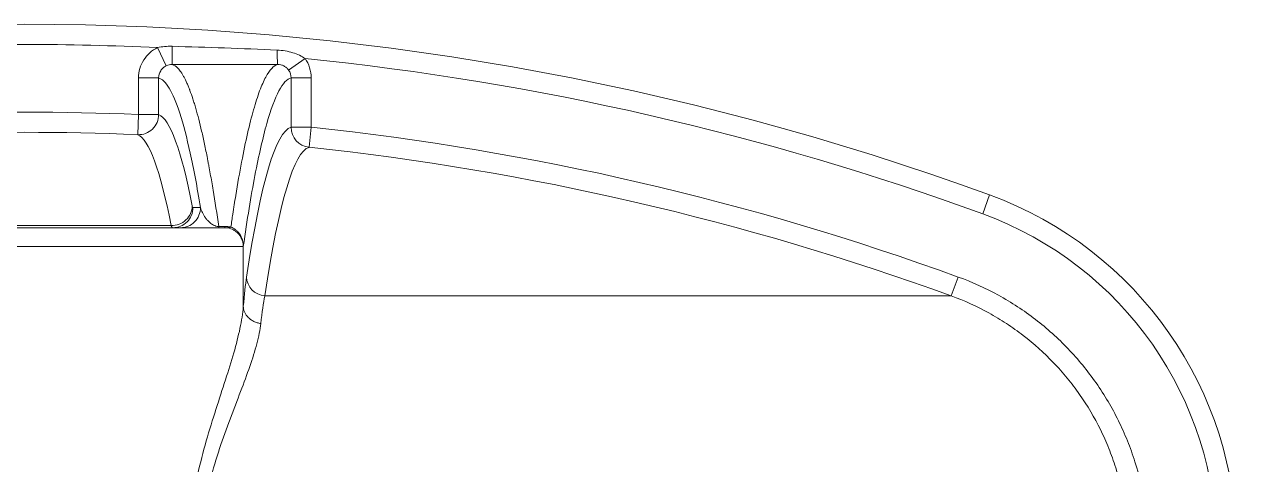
# Model space of a CAD drawing. Header units: millimetres. Extents: x 4664 to 8864, y -38 to 2932.
# Drawn here: x 8250.1 to 8328.7, y 1875.4 to 1904 of the extents above; entities that cross this region are included whole.
import ezdxf

# ---------------------------------------------------------------- set-up
doc = ezdxf.new("R2010")
doc.units = ezdxf.units.MM

msp = doc.modelspace()

# ---------------------------------------------------------------- linework, layer by layer
at = {"lineweight": 5}
for p, q in [((8259.307, 1901.287), (8258.743, 1902.463)), ((8267.242, 1901.003), (8268.309, 1901.753)), ((8257.508, 1898.127), (8257.508, 1900.503)), ((8257.508, 1900.503), (8258.812, 1900.503)), ((8258.812, 1900.503), (8258.812, 1898.127)), ((8267.401, 1900.503), (8268.705, 1900.503)), ((8267.401, 1897.301), (8267.401, 1900.503)), ((8268.705, 1900.503), (8268.705, 1897.301)), ((8257.454, 1896.822), (8257.508, 1898.127)), ((8257.508, 1898.127), (8258.812, 1898.127)), ((8267.401, 1897.301), (8268.705, 1897.301)), ((8268.705, 1897.301), (8268.568, 1896.003)), ((8312.255, 1891.691), (8312.703, 1892.918)), ((8261.036, 1892.1), (8261.526, 1892.1)), ((8263.102, 1890.794), (8237.089, 1890.794)), ((8259.619, 1890.944), (8240.572, 1890.944)), ((8262.713, 1890.794), (8262.713, 1890.871)), ((8262.713, 1890.871), (8263.102, 1890.871)), ((8263.102, 1890.794), (8263.102, 1890.871)), ((8235.89, 1889.575), (8264.301, 1889.575)), ((8310.664, 1887.601), (8310.218, 1886.375)), ((8265.701, 1886.375), (8310.218, 1886.375))]:
    msp.add_line(p, q, dxfattribs=at)
for centre, radius, start, end in [((8250.096, 1721.201), 182.774, 69.96842, 110.03158), ((8250.096, 1721.201), 181.468, 87.26879, 92.73121), ((8250.096, 1721.201), 181.468, 69.96842, 84.23964), ((8250.096, 1721.201), 177.081, 87.60091, 92.39909), ((8250.096, 1721.201), 175.775, 87.60091, 92.39909), ((8250.096, 1721.201), 177.081, 69.99883, 83.9677), ((8250.096, 1721.201), 175.775, 69.99883, 83.9677), ((8304.353, 1870.016), 24.377, 0, 69.96842), ((8304.353, 1870.016), 23.071, 0, 69.96842)]:
    msp.add_arc(centre, radius, start, end, dxfattribs=at)
at = {"lineweight": 5, "extrusion": (0, 0, -1)}
for centre, major_axis, ratio, start_param, end_param in [((8259.685, 1902.678), (0, 1.306), 0.005324, 3.155715, 4.612118), ((8266.533, 1902.679), (0, 1.306), 0.027253, 3.15518, 4.42124), ((8257.508, 1898.127), (0.503, 1.205), 0.998391, 1.175888, 2.787461), ((8258.61, 1721.201), (0, 176.968), 0.052336, 0.021845, 0.26035), ((8257.253, 1721.201), (0, -175.663), 0.052336, 3.163438, 3.401943), ((8267.532, 1721.201), (0, -176.118), 0.052336, 2.807848, 3.127376), ((8268.705, 1897.301), (0.342, -1.26), 0.998529, 0.371044, 1.835687), ((8268.698, 1721.201), (0, 174.819), 0.052336, 5.949441, 6.268968), ((8259.69, 1892.205), (1.281, 0.252), 0.964976, 0.200844, 1.812417), ((8259.732, 1892.1), (0, 1.306), 0.99863, 1.570796, 3.141593), ((8260.221, 1892.1), (0, 1.306), 0.99863, 1.570796, 3.141593), ((8263.496, 1892.069), (0.206, 1.29), 0.402371, 2.763948, 3.138697), ((8265.604, 1889.638), (1.306, 0.028), 0.064701, 3.079939, 3.08785), ((8263.433, 1889.583), (0.862, -0.124), 0.938236, 6.10453, 6.131341), ((8265.817, 1887.601), (1.291, -0.195), 0.943527, 1.518311, 2.982954)]:
    msp.add_ellipse(centre, major_axis=major_axis, ratio=ratio, start_param=start_param, end_param=end_param, dxfattribs=at)
at = {"lineweight": 5}
for points, knots in [([(8257.508, 1900.503), (8257.508, 1900.708), (8257.537, 1900.909), (8257.65, 1901.301), (8257.734, 1901.489), (8258.058, 1902.004), (8258.377, 1902.288), (8258.743, 1902.463)], [0, 0, 0, 0, 0.25, 0.25, 0.5, 0.5, 1, 1, 1, 1]), ([(8266.499, 1902.304), (8266.673, 1902.297), (8266.845, 1902.278), (8267.185, 1902.221), (8267.351, 1902.182), (8267.662, 1902.087), (8267.811, 1902.029), (8268.08, 1901.901), (8268.202, 1901.831), (8268.309, 1901.753)], [0, 0, 0, 0, 0.25, 0.25, 0.5, 0.5, 0.75, 0.75, 1, 1, 1, 1]), ([(8263.496, 1890.839), (8263.537, 1891.124), (8263.579, 1891.404), (8263.683, 1892.091), (8263.746, 1892.491), (8263.936, 1893.652), (8264.063, 1894.374), (8264.32, 1895.716), (8264.449, 1896.335), (8264.708, 1897.466), (8264.838, 1897.979), (8265.099, 1898.898), (8265.23, 1899.305), (8265.493, 1900.01), (8265.625, 1900.309), (8266.015, 1901.033), (8266.274, 1901.306), (8266.533, 1901.373)], [0, 0, 0, 0, 0.042582, 0.042582, 0.106845, 0.106845, 0.235371, 0.235371, 0.363897, 0.363897, 0.492422, 0.492422, 0.620948, 0.620948, 0.749474, 0.749474, 1, 1, 1, 1]), ([(8267.242, 1901.003), (8267.202, 1901.06), (8267.156, 1901.112), (8267.053, 1901.203), (8266.995, 1901.243), (8266.873, 1901.307), (8266.808, 1901.332), (8266.673, 1901.365), (8266.603, 1901.374), (8266.533, 1901.373)], [0, 0, 0, 0, 0.25, 0.25, 0.5, 0.5, 0.75, 0.75, 1, 1, 1, 1]), ([(8259.307, 1901.287), (8259.234, 1901.251), (8259.165, 1901.205), (8259.043, 1901.098), (8258.989, 1901.034), (8258.859, 1900.828), (8258.812, 1900.666), (8258.812, 1900.503)], [0, 0, 0, 0, 0.25, 0.25, 0.5, 0.5, 1, 1, 1, 1]), ([(8259.685, 1901.372), (8259.814, 1901.337), (8260.007, 1901.209), (8260.232, 1900.925), (8260.344, 1900.751), (8260.392, 1900.668), (8260.424, 1900.612), (8260.44, 1900.583), (8260.521, 1900.434), (8260.617, 1900.237), (8260.729, 1899.973), (8260.784, 1899.833), (8260.808, 1899.771), (8260.824, 1899.73), (8260.832, 1899.709), (8260.904, 1899.518), (8260.999, 1899.245), (8261.095, 1898.944), (8261.158, 1898.736), (8261.19, 1898.63), (8261.348, 1898.08), (8261.475, 1897.59), (8261.663, 1896.781), (8261.726, 1896.499), (8261.851, 1895.911), (8261.913, 1895.604), (8261.991, 1895.205), (8262.006, 1895.125), (8262.037, 1894.962), (8262.084, 1894.716), (8262.192, 1894.126), (8262.408, 1892.88), (8262.591, 1891.703), (8262.713, 1890.871)], [0, 0, 0, 0, 0.125, 0.1875, 0.21875, 0.234375, 0.234375, 0.25, 0.25, 0.3125, 0.34375, 0.359375, 0.367187, 0.367187, 0.375, 0.375, 0.4375, 0.46875, 0.46875, 0.5, 0.5, 0.625, 0.625, 0.6875, 0.6875, 0.75, 0.75, 0.765625, 0.765625, 0.78125, 0.8125, 0.875, 1, 1, 1, 1]), ([(8261.526, 1892.1), (8261.306, 1893.431), (8261.085, 1894.606), (8260.638, 1896.644), (8260.412, 1897.507), (8259.958, 1898.912), (8259.73, 1899.456), (8259.272, 1900.221), (8259.042, 1900.442), (8258.812, 1900.503)], [0, 0, 0, 0, 0.25, 0.25, 0.5, 0.5, 0.75, 0.75, 1, 1, 1, 1]), ([(8267.401, 1900.503), (8267.137, 1900.433), (8266.873, 1900.151), (8266.348, 1899.165), (8266.086, 1898.459), (8265.568, 1896.631), (8265.31, 1895.507), (8264.929, 1893.514), (8264.802, 1892.798), (8264.551, 1891.267), (8264.426, 1890.447), (8264.302, 1889.583)], [0, 0, 0, 0, 0.25, 0.25, 0.5, 0.5, 0.75, 0.75, 0.875, 0.875, 1, 1, 1, 1]), ([(8261.526, 1892.1), (8261.557, 1891.992), (8261.597, 1891.882), (8261.7, 1891.662), (8261.763, 1891.552), (8261.882, 1891.385), (8261.926, 1891.329), (8262.026, 1891.219), (8262.082, 1891.164), (8262.179, 1891.084), (8262.214, 1891.058), (8262.29, 1891.008), (8262.331, 1890.983), (8262.422, 1890.938), (8262.473, 1890.916), (8262.585, 1890.884), (8262.648, 1890.872), (8262.713, 1890.871)], [0, 0, 0, 0, 0.25, 0.25, 0.5, 0.5, 0.625, 0.625, 0.75, 0.75, 0.8125, 0.8125, 0.875, 0.875, 0.9375, 0.9375, 1, 1, 1, 1]), ([(8263.102, 1890.871), (8263.103, 1890.871), (8263.106, 1890.871), (8263.111, 1890.871), (8263.115, 1890.87), (8263.12, 1890.87), (8263.124, 1890.87), (8263.129, 1890.87), (8263.133, 1890.87), (8263.138, 1890.87), (8263.142, 1890.87), (8263.147, 1890.87), (8263.151, 1890.87), (8263.156, 1890.87), (8263.16, 1890.87), (8263.164, 1890.87), (8263.169, 1890.87), (8263.173, 1890.87), (8263.178, 1890.869), (8263.182, 1890.869), (8263.187, 1890.869), (8263.191, 1890.869), (8263.195, 1890.869), (8263.2, 1890.869), (8263.204, 1890.868), (8263.209, 1890.868), (8263.213, 1890.868), (8263.217, 1890.868), (8263.222, 1890.868), (8263.226, 1890.867), (8263.23, 1890.867), (8263.235, 1890.867), (8263.239, 1890.867), (8263.243, 1890.867), (8263.248, 1890.866), (8263.252, 1890.866), (8263.257, 1890.866), (8263.261, 1890.866), (8263.265, 1890.865), (8263.27, 1890.865), (8263.274, 1890.865), (8263.278, 1890.864), (8263.282, 1890.864), (8263.287, 1890.864), (8263.291, 1890.863), (8263.295, 1890.863), (8263.3, 1890.863), (8263.306, 1890.862), (8263.319, 1890.861), (8263.339, 1890.859), (8263.367, 1890.857), (8263.395, 1890.854), (8263.417, 1890.851), (8263.432, 1890.849), (8263.446, 1890.847), (8263.458, 1890.845), (8263.47, 1890.844), (8263.479, 1890.842), (8263.488, 1890.841), (8263.493, 1890.84), (8263.496, 1890.84)], [0, 0, 0, 0, 0.011011, 0.022013, 0.033005, 0.043989, 0.054963, 0.06593, 0.076887, 0.087837, 0.098778, 0.109712, 0.120639, 0.131558, 0.14247, 0.153376, 0.164275, 0.175167, 0.186053, 0.196933, 0.207808, 0.218677, 0.22954, 0.240398, 0.251251, 0.2621, 0.272943, 0.283783, 0.294618, 0.305449, 0.316276, 0.327099, 0.337919, 0.348735, 0.359548, 0.370358, 0.381165, 0.39197, 0.402772, 0.413571, 0.424369, 0.435164, 0.445957, 0.456749, 0.467538, 0.478327, 0.489114, 0.4999, 0.529595, 0.581055, 0.654286, 0.74934, 0.791975, 0.831389, 0.867579, 0.900541, 0.930269, 0.956759, 0.980004, 1, 1, 1, 1]), ([(8264.301, 1889.605), (8264.3, 1889.641), (8264.298, 1889.678), (8264.29, 1889.749), (8264.284, 1889.785), (8264.263, 1889.89), (8264.243, 1889.958), (8264.191, 1890.091), (8264.159, 1890.156), (8264.085, 1890.277), (8264.043, 1890.334), (8263.95, 1890.441), (8263.898, 1890.49), (8263.789, 1890.577), (8263.732, 1890.615), (8263.55, 1890.715), (8263.421, 1890.758), (8263.292, 1890.779)], [0, 0, 0, 0, 0.0625, 0.0625, 0.125, 0.125, 0.25, 0.25, 0.375, 0.375, 0.5, 0.5, 0.625, 0.625, 0.75, 0.75, 1, 1, 1, 1]), ([(8263.496, 1890.84), (8263.6, 1890.8), (8263.705, 1890.743), (8263.853, 1890.628), (8263.9, 1890.586), (8263.987, 1890.493), (8264.029, 1890.442), (8264.104, 1890.332), (8264.137, 1890.274), (8264.196, 1890.152), (8264.221, 1890.087), (8264.261, 1889.954), (8264.276, 1889.886), (8264.292, 1889.782), (8264.295, 1889.747), (8264.3, 1889.676), (8264.302, 1889.64), (8264.301, 1889.605)], [0, 0, 0, 0, 0.25, 0.25, 0.375, 0.375, 0.5, 0.5, 0.625, 0.625, 0.75, 0.75, 0.875, 0.875, 0.9375, 0.9375, 1, 1, 1, 1]), ([(8264.301, 1889.605), (8264.301, 1889.596), (8264.301, 1889.587), (8264.301, 1889.577), (8264.301, 1889.576), (8264.301, 1889.575)], [0, 0, 0, 0, 0.906175, 0.906175, 1, 1, 1, 1]), ([(8264.301, 1889.575), (8264.301, 1889.576), (8264.301, 1889.577), (8264.301, 1889.587), (8264.301, 1889.596), (8264.301, 1889.605)], [0, 0, 0, 0, 0.093825, 0.093825, 1, 1, 1, 1]), ([(8310.664, 1887.601), (8311.567, 1887.273), (8312.438, 1886.878), (8314.116, 1885.957), (8314.923, 1885.429), (8316.429, 1884.271), (8317.135, 1883.638), (8318.449, 1882.265), (8319.063, 1881.518), (8320.155, 1879.957), (8320.637, 1879.141), (8321.267, 1877.865), (8321.461, 1877.431), (8321.817, 1876.545), (8321.98, 1876.091), (8322.698, 1873.811), (8322.988, 1871.938), (8322.988, 1870.016)], [0, 0, 0, 0, 0.125, 0.125, 0.25, 0.25, 0.375, 0.375, 0.5, 0.5, 0.625, 0.625, 0.6875, 0.6875, 0.75, 0.75, 1, 1, 1, 1]), ([(8260.794, 1870.016), (8260.794, 1870.84), (8260.846, 1871.647), (8261.035, 1873.232), (8261.173, 1874.009), (8261.507, 1875.538), (8261.699, 1876.272), (8262.104, 1877.686), (8262.316, 1878.367), (8262.738, 1879.686), (8262.949, 1880.327), (8263.342, 1881.55), (8263.523, 1882.132), (8263.843, 1883.241), (8263.98, 1883.769), (8264.193, 1884.772), (8264.269, 1885.247), (8264.302, 1885.681)], [0, 0, 0, 0, 0.125, 0.125, 0.25, 0.25, 0.375, 0.375, 0.5, 0.5, 0.625, 0.625, 0.75, 0.75, 0.875, 0.875, 1, 1, 1, 1]), ([(8321.683, 1870.016), (8321.683, 1870.91), (8321.615, 1871.792), (8321.346, 1873.534), (8321.146, 1874.394), (8320.745, 1875.667), (8320.594, 1876.089), (8320.263, 1876.913), (8320.082, 1877.317), (8319.497, 1878.504), (8319.048, 1879.263), (8318.286, 1880.352), (8318.016, 1880.708), (8317.45, 1881.398), (8317.155, 1881.73), (8316.238, 1882.688), (8315.582, 1883.276), (8314.53, 1884.084), (8314.169, 1884.341), (8313.423, 1884.828), (8313.039, 1885.059), (8311.868, 1885.701), (8311.058, 1886.069), (8310.218, 1886.375)], [0, 0, 0, 0, 0.125, 0.125, 0.25, 0.25, 0.3125, 0.3125, 0.375, 0.375, 0.5, 0.5, 0.5625, 0.5625, 0.625, 0.625, 0.75, 0.75, 0.8125, 0.8125, 0.875, 0.875, 1, 1, 1, 1]), ([(8265.434, 1884.588), (8265.389, 1884.184), (8265.299, 1883.743), (8265.054, 1882.81), (8264.899, 1882.319), (8264.543, 1881.286), (8264.342, 1880.745), (8263.91, 1879.608), (8263.679, 1879.011), (8263.218, 1877.784), (8262.987, 1877.151), (8262.547, 1875.836), (8262.338, 1875.153), (8261.977, 1873.73), (8261.828, 1873.007), (8261.623, 1871.533), (8261.567, 1870.782), (8261.567, 1870.016)], [0, 0, 0, 0, 0.125, 0.125, 0.25, 0.25, 0.375, 0.375, 0.5, 0.5, 0.625, 0.625, 0.75, 0.75, 0.875, 0.875, 1, 1, 1, 1])]:
    msp.add_open_spline(points, degree=3, knots=knots, dxfattribs=at)
for points in [[(8258.743, 1902.463), (8259.036, 1902.528), (8259.353, 1902.556), (8259.679, 1902.547)], [(8259.679, 1902.547), (8261.956, 1902.487), (8264.231, 1902.406), (8266.499, 1902.304)], [(8266.533, 1901.373), (8264.251, 1901.373), (8261.968, 1901.372), (8259.685, 1901.372)], [(8268.309, 1901.753), (8268.565, 1901.39), (8268.705, 1900.95), (8268.705, 1900.503)], [(8259.685, 1901.372), (8259.555, 1901.372), (8259.426, 1901.343), (8259.307, 1901.287)], [(8267.401, 1900.503), (8267.401, 1900.682), (8267.345, 1900.857), (8267.242, 1901.003)], [(8260.994, 1892.205), (8261.008, 1892.135), (8261.022, 1892.1), (8261.036, 1892.1)], [(8263.292, 1890.779), (8263.232, 1890.789), (8263.169, 1890.794), (8263.102, 1890.794)], [(8264.302, 1889.583), (8264.302, 1889.58), (8264.301, 1889.578), (8264.301, 1889.575)], [(8264.302, 1889.583), (8264.302, 1888.282), (8264.302, 1886.982), (8264.302, 1885.681)], [(8264.302, 1885.681), (8264.368, 1886.474), (8264.439, 1887.112), (8264.512, 1887.601)], [(8265.701, 1886.375), (8265.606, 1885.919), (8265.517, 1885.325), (8265.434, 1884.588)]]:
    msp.add_open_spline(points, degree=3, dxfattribs=at)
for points, weights, degree in [([(8259.732, 1890.794), (8259.694, 1890.794), (8259.657, 1890.844), (8259.619, 1890.944)], [0.999999997222, 0.999999997176, 0.99999999713, 0.999999997084], 3), ([(8264.302, 1885.681), (8264.333, 1884.738), (8265.434, 1884.588)], [1, 0.761327173019, 1], 2)]:
    msp.add_rational_spline(points, weights, degree=degree, dxfattribs=at)

doc.saveas('drawing.dxf')
